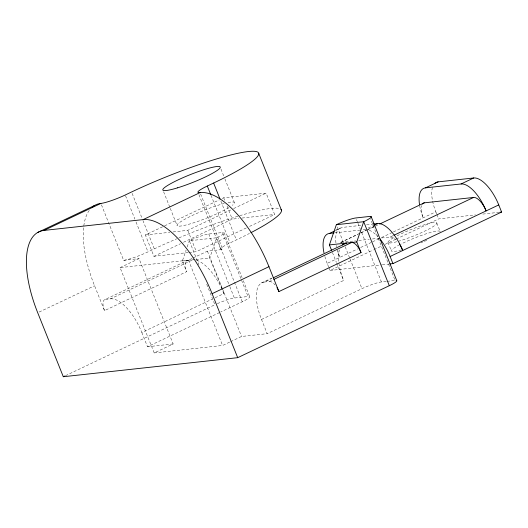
<?xml version="1.0" encoding="UTF-8"?>
<svg xmlns="http://www.w3.org/2000/svg" width="528" height="528" viewBox="0 0 528 528"><rect width="100%" height="100%" fill="white"/><g stroke="black" fill="none" stroke-linecap="round" stroke-linejoin="round"><path stroke-width="0.4" stroke-dasharray="2.64 1.98" d="M89.239 210.428A84.982 36.128 64.6 0 0 94.558 285.747L104.511 310.636L186.635 271.649L182.365 260.984L186.107 250.1M187.176 246.992L189.314 240.768A15.451 2.046 -21.8 0 1 208.784 234.023L222.466 232.531L248.061 296.518A15.451 2.046 -21.8 0 1 242.266 301.772L220.796 311.962M222.13 289.007L209.722 257.994L216.671 237.778A15.451 2.046 -21.8 0 0 222.466 232.531M188.166 252.562L153.919 256.304L145.385 234.98L163.865 226.208M164.604 225.859L219.285 199.894M222.242 198.495L223.72 197.789L266.125 193.156L274.659 214.487L248.794 226.769M173.111 231.944L187.79 230.34L230.657 209.999M233.607 208.593L266.125 193.156M101.462 204.851L123.644 260.311A19.312 2.554 -21.8 0 0 147.985 251.876L154.301 248.879A92.71 12.263 -21.8 0 1 176.741 238.801M120.08 267.623L139.029 258.628L173.158 343.946L154.202 352.942L120.08 267.623L188.47 260.152L192.113 258.416M153.919 256.304L180.523 243.679M183.48 242.273L232.254 219.12L238.775 218.407M39.125 312.061L94.558 285.747M188.984 252.476L196.324 251.671L248.054 227.119M104.511 310.636A11.59 4.93 64.6 0 1 105.376 299.409L187.493 260.423A11.59 4.93 64.6 0 0 186.635 271.649M192.845 258.073L207.425 251.156L222.809 249.473A19.312 2.554 -21.8 0 1 230.056 242.906L236.372 239.91A92.71 12.263 -21.8 0 0 249.48 233.435M105.376 299.409L110.504 298.848L192.628 259.868A38.63 16.421 64.6 0 1 194.218 259.842M335.359 230.3L339.821 228.188M335.801 230.439L342.118 227.443L361.383 225.337M110.504 298.848A38.63 16.421 64.6 0 1 141.821 332.528L212.21 299.119M215.147 297.726L223.945 293.548L222.433 289.766M365.838 229.178L362.828 229.792M368.207 228.05L373.738 225.43M359.918 233.237L339.821 242.781A15.451 6.567 64.6 0 1 340.969 242.405L358.09 234.28M360.664 232.888L367.363 229.706M368.108 229.35L375.553 225.819M361.073 232.868L366.28 230.393M367.026 230.036L378.939 224.38M65.485 375.692L214.909 304.762L206.375 283.43M261.512 282.968L271.775 278.091M386.252 281.424L381.421 281.945A15.451 2.046 -21.8 0 0 361.951 288.691L267.194 333.67L261.505 319.453A38.63 16.421 64.6 0 1 264.383 282.031L271.715 278.553M264.383 282.031L269.518 281.47L273.214 279.715M141.821 332.528L147.51 346.751L220.057 312.312M328.607 266.93L327.182 263.373L357.687 248.893M360.664 247.48L371.085 242.53M372.577 241.824L380.021 238.293M381.506 237.587L391.934 232.637M393.419 231.931L435.838 211.794A30.901 13.141 64.6 0 1 432.505 187.315M372.451 238.966L390.212 237.026L393.188 235.613M328.891 267.637L330.026 270.481L373.19 249.995M373.936 249.638L381.374 246.107M385.097 244.339L395.518 239.395M396.257 239.039L438.682 218.902L475.451 214.889M261.505 319.453L343.629 280.467A38.63 16.421 64.6 0 1 339.471 249.869M154.202 352.942L222.598 345.47L229.885 342.012M230.617 341.662L241.547 336.475L267.194 333.67M242.042 218.051L274.659 214.487M145.385 234.98L169.851 232.3M366.571 224.77L373.237 224.037M482.803 214.084L499.963 212.21M334.673 232.868L360.604 230.036M123.644 260.311L139.029 258.628M340.969 242.405L355.496 240.821M358.73 240.464L369.224 239.323M182.365 260.984L195.07 259.598M195.881 259.512L209.722 257.994M330.026 270.481L381.506 264.858M382.325 264.766L388.859 264.053M217.318 303.659A15.451 2.046 -21.8 0 1 234.379 298.016L248.061 296.518M387.057 281.332L395.102 280.454L370.418 218.75M147.51 346.751L173.158 343.946M435.838 211.794L436.689 213.926M436.973 214.639L438.682 218.902M436.821 223.087L440.233 231.614A26.268 3.472 -21.8 0 0 426.479 233.719A26.268 3.472 -21.8 0 0 401.069 244.055M387.981 242.365L391.393 250.899M356.44 219.483L357.654 222.526M357.964 223.291L360.4 229.383M361.621 232.432L381.421 281.945M337.267 226.987L343.365 242.22M345.193 246.794L349.76 258.218M350.064 258.984L361.951 288.691M332.435 252.483L336.369 262.317M336.673 263.076L343.629 280.467M220.975 169.085L223.694 175.89M224.908 178.919L234.287 202.363M223.72 197.789L225.245 201.604M227.073 206.171L232.254 219.12M220.902 201.234L236.372 239.91M211.002 195.274L230.056 242.906M224.096 232.676L242.075 277.622M243.289 280.672L249.691 296.67M200.627 194.014L222.809 249.473M242.266 301.772L216.671 237.778L189.314 240.768L198.911 264.766M198.917 194.654L220.77 249.289M208.784 234.023L229.581 286.018M229.852 286.684L234.379 298.016M207.425 251.156L222.05 287.72M222.354 288.479L241.547 336.475M187.79 230.34L196.324 251.671M163.614 191.73L169.963 207.616M170.267 208.375L177.223 225.773M188.47 260.152L222.598 345.47M132.119 193.42L142.072 218.302M142.923 220.44L154.301 248.879M125.519 195.71L134.904 219.173M136.039 222.017L147.985 251.876M327.182 263.373A30.901 13.141 64.6 0 1 324.76 256.153M419.72 205.88A30.901 13.141 64.6 0 0 423.199 217.793A15.451 6.567 64.6 0 1 421.535 205.55M337.392 250.16A30.901 13.141 64.6 0 0 339.814 257.374A15.451 6.567 64.6 0 1 337.966 250.76M336.593 246.8A30.901 13.141 64.6 0 1 336.336 245.461M335.947 242.84A30.901 13.141 64.6 0 1 342.118 227.443M369.25 230.234A30.901 13.141 64.6 0 1 378.055 236.821M390.212 237.026A15.451 6.567 64.6 0 1 395.795 239.738M397.063 235.831A26.268 3.472 -21.8 0 1 429.812 223.278A26.268 3.472 -21.8 0 1 431.152 227.773A26.268 3.472 -21.8 0 1 398.66 241.197M396.713 241.738A26.268 3.472 -21.8 0 1 395.314 236.749M426.789 240.293A26.268 3.472 -21.8 0 1 421.08 242.84M401.405 249.916A26.268 3.472 -21.8 0 1 398.726 245.282M178.999 237.844A92.71 12.263 -21.8 0 1 278.87 208.408M196.601 260.284A38.63 16.421 64.6 0 1 223.945 293.548M269.518 281.47A11.59 4.93 64.6 0 1 275.075 284.981M228.109 202.547A30.901 4.085 -21.8 0 1 232.3 205.346M228.961 207.57A30.901 4.085 -21.8 0 1 188.298 224.4A30.901 4.085 -21.8 0 1 183.328 220.11A30.901 4.085 -21.8 0 1 224.215 203.465"/><path stroke-width="0.79" d="M331.525 250.213L329.406 244.919L336.356 224.704A15.451 2.046 -21.8 0 1 355.826 217.958L369.508 216.46A15.451 2.046 -21.8 0 1 363.713 221.714L356.763 241.93L361.033 252.595L278.909 291.575A11.59 4.93 64.6 0 0 276.982 287.694M37.712 232.465L94.571 205.478M44.035 230.413L100.888 203.425A19.312 2.554 -21.8 0 0 125.235 194.997L131.551 191.994A92.71 12.263 -21.8 0 1 248.391 151.529A92.71 12.263 -21.8 0 1 213.622 183.031L207.299 186.028A19.312 2.554 -21.8 0 0 200.059 192.588L143.207 219.582L44.035 230.413A84.982 36.128 64.6 0 0 37.706 312.734L63.301 376.728L237.699 357.674L389.308 285.701A15.451 2.046 -21.8 0 0 396.132 280.421M323.954 252.8A30.901 13.141 64.6 0 1 329.485 233.435L334.224 231.185M419.503 204.56A30.901 13.141 64.6 0 1 425.502 187.856L438.141 181.863L473.702 177.976A30.901 13.141 64.6 0 1 498.755 204.917L501.6 212.032L392.944 263.604L389.677 263.967M143.207 219.582A84.982 36.128 64.6 0 1 212.104 293.68L268.957 266.693L278.909 291.575M374.524 225.053L377.685 223.555A30.901 13.141 64.6 0 1 402.739 250.496A15.451 6.567 64.6 0 0 399.359 244.055M425.502 187.856L461.069 183.968L473.702 177.976M379.685 224.03L424.354 202.825L473.596 197.446A15.451 6.567 64.6 0 1 486.123 210.916A30.901 13.141 64.6 0 0 461.069 183.968M63.301 376.728L64.759 376.035M273.187 277.86L346.507 243.052A38.63 16.421 64.6 0 0 342.349 244.939M273.953 279.365L351.635 242.491A11.59 4.93 64.6 0 1 361.033 252.595M393.934 235.257L473.596 197.446M379.876 238.907A30.901 13.141 64.6 0 1 390.106 256.496L498.755 204.917M336.356 224.704L363.713 221.714L389.308 285.701M373.237 224.037L377.685 223.555M499.963 212.21L501.6 212.032M329.485 233.435L333.934 232.954M329.406 244.919L356.763 241.93M390.106 256.496L392.944 263.604M371.138 216.605L396.733 280.599M258.766 153.49L281.516 210.368M213.622 183.031L219.991 198.957M207.299 186.028L210.718 194.561M212.104 293.68L237.699 357.674M434.815 183.368A30.901 13.141 64.6 0 1 438.141 181.863M422.235 204.098A15.451 6.567 64.6 0 1 424.354 202.825M92.281 207.101A84.982 36.128 64.6 0 1 100.888 203.425M200.059 192.588A84.982 36.128 64.6 0 1 268.957 266.693M280.922 209.286A92.71 12.263 -21.8 0 1 250.892 232.703M177.646 187.81A30.901 4.085 -21.8 0 0 220.262 167.178A30.901 4.085 -21.8 0 0 176.702 180.569A30.901 4.085 -21.8 0 0 177.646 187.81"/></g></svg>
